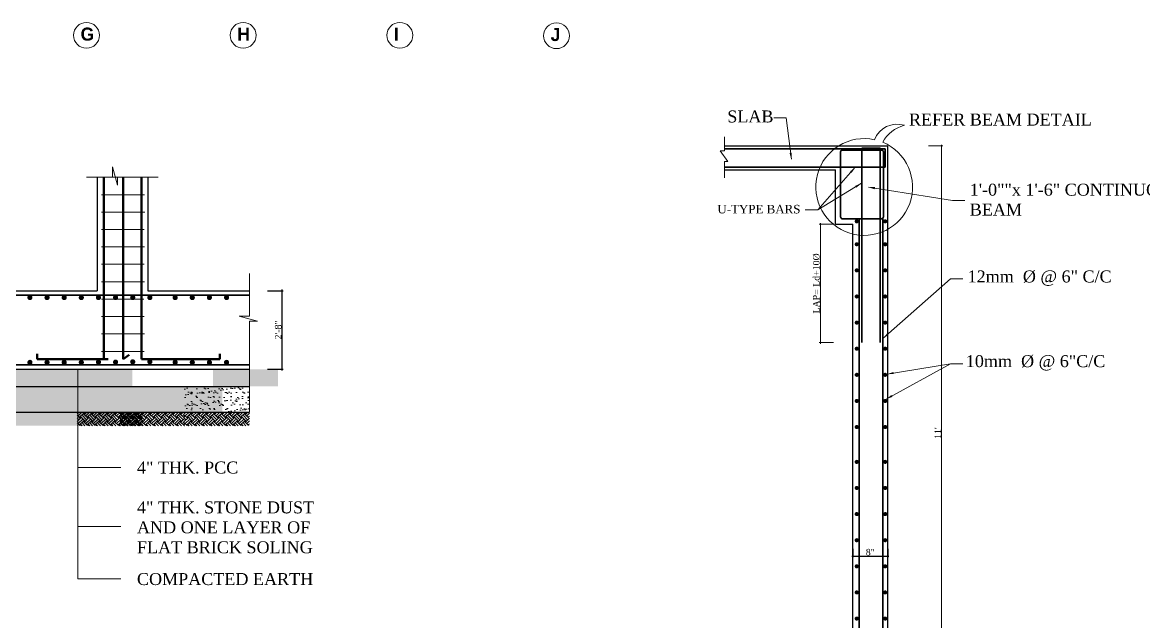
# Model space of a CAD drawing. Extents: x -2338379 to 930990, y -818978 to 106940.
# Drawn here: x 382663 to 383694, y -204673 to -204123 of the extents above; entities that cross this region are included whole.
import ezdxf

# ---------------------------------------------------------------- set-up
doc = ezdxf.new("R2010")
doc.units = 0
doc.header["$MEASUREMENT"] = 0
doc.header["$PDMODE"] = 34
doc.layers.get('0').update_dxf_attribs({"linetype": 'CONTINUOUS', "lineweight": 30})
doc.layers.get('DEFPOINTS').update_dxf_attribs({"linetype": 'CONTINUOUS'})
for name, color, linetype, lineweight in [('Dimension', 35, 'CONTINUOUS', 9), ('HATCH', 3, 'CONTINUOUS', 15), ('ope', 1, 'CONTINUOUS', 20), ('Outline', 4, 'CONTINUOUS', 9), ('rcc', 252, 'CONTINUOUS', 30), ('REIN FORCE BAR', 91, 'CONTINUOUS', 35), ('Structure', 2, 'CONTINUOUS', 50), ('TEXT', 7, 'CONTINUOUS', 30)]:
    doc.layers.add(name, color=color, linetype=linetype, lineweight=lineweight)
doc.styles.get("Standard").update_dxf_attribs({"font": 'times.ttf', "height": 6})
doc.dimstyles.new('10', dxfattribs={"dimtxt": 1, "dimasz": 1, "dimexe": 1, "dimexo": 1, "dimgap": 0.5, "dimtad": 1, "dimdec": 0, "dimlunit": 4, "dimtxsty": 'Standard', "dimblk": 'ARCHTICK', "dimcen": 0, "dimdle": 1, "dimclrd": 256, "dimclre": 256, "dimclrt": 256, "dimadec": 0, "dimazin": 0, "dimtfac": 2, "dimtdec": 0, "dimtix": 1, "dimtmove": 0, "dimatfit": 3, "dimfxl": 1, "dimlwd": -1, "dimlwe": -1, "dimarcsym": 1})

# ---------------------------------------------------------------- blocks, each defined once
blk = doc.blocks.new('_ARCHTICK')
at = {"color": 0, "linetype": 'ByBlock', "const_width": 0.15}
blk.add_lwpolyline([(-0.5, -0.5), (0.5, 0.5)], dxfattribs=at)
blk = doc.blocks.new('*D630')
at = {"layer": 'DEFPOINTS', "color": 0, "lineweight": 30, "ltscale": 100, "transparency": 16777216}
for p in [(383409.4, -204308.2), (383396.5, -204417), (383409.4, -204417)]:
    blk.add_point(p, dxfattribs=at)
at = {"layer": 'Dimension', "ltscale": 100, "transparency": 16777216}
for p, q in [((383396.5, -204307.2), (383396.5, -204418)), ((383408.4, -204308.2), (383395.5, -204308.2)), ((383408.4, -204417), (383395.5, -204417))]:
    blk.add_line(p, q, dxfattribs=at)
for p, rotation in [((383396.5, -204308.2), 90), ((383396.5, -204417), 270)]:
    blk.add_blockref('_ARCHTICK', p, dxfattribs=dict(at, rotation=rotation))
at = {"layer": 'Dimension', "ltscale": 100, "transparency": 16777216, "insert": (383392.8, -204362.6), "char_height": 6, "attachment_point": 5, "rotation": 90}
blk.add_mtext('LAP= Ld+10%%C', dxfattribs=at)
blk = doc.blocks.new('*D632')
at = {"layer": 'DEFPOINTS', "color": 0, "lineweight": 30, "ltscale": 100, "transparency": 16777216}
for p in [(383494.9, -204236.2), (383494.9, -204764.2), (383507.9, -204764.2)]:
    blk.add_point(p, dxfattribs=at)
at = {"layer": 'Dimension', "ltscale": 100, "transparency": 16777216}
for p, q in [((383507.9, -204235.2), (383507.9, -204765.2)), ((383495.9, -204236.2), (383508.9, -204236.2)), ((383495.9, -204764.2), (383508.9, -204764.2))]:
    blk.add_line(p, q, dxfattribs=at)
for p, rotation in [((383507.9, -204236.2), 90), ((383507.9, -204764.2), 270)]:
    blk.add_blockref('_ARCHTICK', p, dxfattribs=dict(at, rotation=rotation))
at = {"layer": 'Dimension', "ltscale": 100, "transparency": 16777216, "insert": (383504.4, -204500.2), "char_height": 6, "attachment_point": 5, "rotation": 90}
blk.add_mtext("11'", dxfattribs=at)

msp = doc.modelspace()

# ---------------------------------------------------------------- hatches: boundary and pattern name
at = {"layer": 'HATCH', "ltscale": 12}
h = msp.add_hatch(dxfattribs=at)
h.set_pattern_fill('AR-CONC', color=256, scale=0.15748, style=0)
h.set_pattern_definition([(50, (293830.788, -332407.738), (28.6904417, -2.5100872), [2.999994, -32.999934]), (355, (293830.788, -332407.738), (-5.55004, 30.0876), [2.399995, -26.399947]), (100.451, (293833.18, -332407.947), (23.140505, 27.577376), [2.549601, -28.045613]), (46.1842, (293830.788, -332399.738), (42.689527, -6.620826), [4.499991, -49.499901]), (96.6356, (293834.345, -332400.29), (37.386419, 38.964577), [3.824402, -42.06842]), (351.184, (293830.79, -332399.74), (37.386477, 38.964508), [3.599993, -39.599921]), (21, (293834.788, -332401.738), (23.8763113, -16.104774), [2.999994, -32.999934]), (326, (293834.788, -332401.738), (9.7325834, 29.005921), [2.399995, -26.399947]), (71.4514, (293836.778, -332403.08), (33.608829, 12.9012116), [2.549601, -28.045613]), (37.5, (293830.788, -332407.738), (0.48639324, 13.3157275), [0, -26.0799478, 0, -26.7999464, 0, -26.499947]), (7.5, (293830.788, -332407.738), (10.5227605, 15.7764369), [0, -15.2799694, 0, -25.479949, 0, -10.0999798]), (327.5, (293821.868, -332407.738), (21.3528069, -0.9021626), [0, -9.99998, 0, -31.1999376, 0, -41.3999172]), (317.5, (293817.868, -332407.738), (23.3273835, 4.0041638), [0, -12.999974, 0, -20.7199586, 0, -29.3999412])])
h.paths.add_polyline_path([(382704.3, -204441.48), (382704.3, -204457.23), (382764.14, -204457.23), (382764.14, -204441.48)])
h.paths.add_polyline_path([(381631.93, -204441.48), (381631.93, -204457.23), (381638.16, -204457.23), (381638.16, -204441.48)])
h.paths.add_polyline_path([(381853.08, -204441.48), (381853.08, -204457.23), (382583.04, -204457.23), (382583.04, -204441.48)])
h = msp.add_hatch(dxfattribs=at)
h.set_pattern_fill('AR-CONC', color=256, scale=0.15748, style=0)
h.set_pattern_definition([(50, (293964.678, -332407.738), (28.6904417, -2.5100872), [2.999994, -32.999934]), (355, (293964.678, -332407.738), (-5.55004, 30.0876), [2.399995, -26.399947]), (100.451, (293967.07, -332407.947), (23.140505, 27.577376), [2.549601, -28.045613]), (46.1842, (293964.678, -332399.738), (42.689527, -6.620826), [4.499991, -49.499901]), (96.6356, (293968.235, -332400.29), (37.386419, 38.964577), [3.824402, -42.06842]), (351.184, (293964.68, -332399.74), (37.386477, 38.964508), [3.599993, -39.599921]), (21, (293968.678, -332401.738), (23.8763113, -16.104774), [2.999994, -32.999934]), (326, (293968.678, -332401.738), (9.7325834, 29.005921), [2.399995, -26.399947]), (71.4514, (293970.668, -332403.08), (33.608829, 12.9012116), [2.549601, -28.045613]), (37.5, (293964.678, -332407.738), (0.48639324, 13.3157275), [0, -26.0799478, 0, -26.7999464, 0, -26.499947]), (7.5, (293964.678, -332407.738), (10.5227605, 15.7764369), [0, -15.2799694, 0, -25.479949, 0, -10.0999798]), (327.5, (293955.758, -332407.738), (21.3528069, -0.9021626), [0, -9.99998, 0, -31.1999376, 0, -41.3999172]), (317.5, (293951.758, -332407.738), (23.3273835, 4.0041638), [0, -12.999974, 0, -20.7199586, 0, -29.3999412])])
h.paths.add_polyline_path([(382716.93, -204457.23), (382716.93, -204441.48), (381893.31, -204441.48), (381893.31, -204457.23)])
h.paths.add_polyline_path([(382838.19, -204441.48), (382838.19, -204457.23), (382898.03, -204457.23), (382898.03, -204441.48)])
h.paths.add_polyline_path([(381765.82, -204441.48), (381765.82, -204457.23), (381772.05, -204457.23), (381772.05, -204441.48)])
h = msp.add_hatch(dxfattribs=at)
h.set_pattern_fill('AR-SAND', color=256, scale=0.15748, style=0)
h.set_pattern_definition([(37.5, (293994.295, -332407.738), (-0.25197293, 7.70727966), [0, -6.07998784, 0, -6.7999864, 0, -6.499987]), (7.5, (293994.295, -332407.738), (7.07909266, 11.2885617), [0, -3.27999344, 0, -5.47998904, 0, -2.0999958]), (327.5, (293989.375, -332407.738), (12.45654785, 0.02263278), [0, -1.999996, 0, -7.1999856, 0, -9.3999812]), (317.5, (293989.375, -332407.738), (12.024487, 3.510691), [0, -0.999998, 0, -4.71999056, 0, -5.3999892])])
h.paths.add_polyline_path([(382746.54, -204480.76), (382746.54, -204457.23), (381922.92, -204457.23), (381922.92, -204480.76)])
h = msp.add_hatch(dxfattribs=at)
h.set_pattern_fill('AR-SAND', color=256, scale=0.15748, style=0)
h.set_pattern_definition([(37.5, (294094.5574, -332407.738), (-0.25197293, 7.70727966), [0, -6.07998784, 0, -6.7999864, 0, -6.499987]), (7.5, (294094.557, -332407.738), (7.07909266, 11.2885617), [0, -3.27999344, 0, -5.47998904, 0, -2.0999958]), (327.5, (294089.6375, -332407.738), (12.45654785, 0.02263278), [0, -1.999996, 0, -7.1999856, 0, -9.3999812]), (317.5, (294089.637, -332407.738), (12.024487, 3.510691), [0, -0.999998, 0, -4.71999056, 0, -5.3999892])])
h.paths.add_polyline_path([(382846.81, -204480.76), (382846.81, -204457.23), (382023.19, -204457.23), (382023.19, -204480.76)])
h = msp.add_hatch(dxfattribs=at)
h.set_pattern_fill('AR-SAND', color=256, scale=0.15748, style=0)
h.set_pattern_definition([(37.5, (293938.366, -332407.738), (-0.25197293, 7.70727966), [0, -6.07998784, 0, -6.7999864, 0, -6.499987]), (7.5, (293938.366, -332407.738), (7.07909266, 11.2885617), [0, -3.27999344, 0, -5.47998904, 0, -2.0999958]), (327.5, (293933.446, -332407.738), (12.45654785, 0.02263278), [0, -1.999996, 0, -7.1999856, 0, -9.3999812]), (317.5, (293933.446, -332407.738), (12.024487, 3.510691), [0, -0.999998, 0, -4.71999056, 0, -5.3999892])])
h.paths.add_polyline_path([(382811.87, -204457.23), (382811.87, -204480.85), (382871.72, -204480.85), (382871.72, -204457.23)])
h = msp.add_hatch(dxfattribs=at)
h.set_pattern_fill('EARTH', color=256, scale=0.7874, angle=45, style=0)
h.set_pattern_definition([(45, (293994.295, -332407.738), (6e-16, 7.07105367), [4.99999, -4.99999]), (45, (293992.969, -332406.412), (6e-16, 7.07105367), [4.99999, -4.99999]), (45, (293991.6434, -332405.0864), (6e-16, 7.07105367), [4.99999, -4.99999]), (135, (293991.6434, -332404.2025), (-7.07105367, 6e-16), [4.99999, -4.99999]), (135, (293992.969, -332402.8767), (-7.07105367, 6e-16), [4.99999, -4.99999]), (135, (293994.295, -332401.551), (-7.07105367, 6e-16), [4.99999, -4.99999])])
h.paths.add_polyline_path([(382746.54, -204493.36), (382746.54, -204480.76), (381922.92, -204480.76), (381922.92, -204493.36)])
h = msp.add_hatch(dxfattribs=at)
h.set_pattern_fill('EARTH', color=256, scale=0.7874, angle=45, style=0)
h.set_pattern_definition([(45, (293839.9003, -332407.738), (6e-16, 7.07105367), [4.99999, -4.99999]), (45, (293838.5745, -332406.412), (6e-16, 7.07105367), [4.99999, -4.99999]), (45, (293837.2487, -332405.0864), (6e-16, 7.07105367), [4.99999, -4.99999]), (135, (293837.2487, -332404.2025), (-7.07105367, 6e-16), [4.99999, -4.99999]), (135, (293838.5745, -332402.8767), (-7.07105367, 6e-16), [4.99999, -4.99999]), (135, (293839.9003, -332401.551), (-7.07105367, 6e-16), [4.99999, -4.99999])])
h.paths.add_polyline_path([(382713.41, -204480.85), (382713.41, -204493.45), (382773.25, -204493.45), (382773.25, -204480.85)])
h = msp.add_hatch(dxfattribs=at)
h.set_pattern_fill('EARTH', color=256, scale=0.7874, angle=45, style=0)
h.set_pattern_definition([(45, (293879.1123, -332407.738), (6e-16, 7.07105367), [4.99999, -4.99999]), (45, (293877.7865, -332406.412), (6e-16, 7.07105367), [4.99999, -4.99999]), (45, (293876.4607, -332405.0864), (6e-16, 7.07105367), [4.99999, -4.99999]), (135, (293876.4607, -332404.2025), (-7.07105367, 6e-16), [4.99999, -4.99999]), (135, (293877.7865, -332402.8767), (-7.07105367, 6e-16), [4.99999, -4.99999]), (135, (293879.1123, -332401.551), (-7.07105367, 6e-16), [4.99999, -4.99999])])
h.paths.add_polyline_path([(382752.62, -204480.85), (382752.62, -204493.45), (382812.46, -204493.45), (382812.46, -204480.85)])
h = msp.add_hatch(dxfattribs=at)
h.set_pattern_fill('EARTH', color=256, scale=0.7874, angle=45, style=0)
h.set_pattern_definition([(45, (293938.366, -332407.738), (6e-16, 7.07105367), [4.99999, -4.99999]), (45, (293937.04, -332406.412), (6e-16, 7.07105367), [4.99999, -4.99999]), (45, (293935.7143, -332405.0864), (6e-16, 7.07105367), [4.99999, -4.99999]), (135, (293935.7143, -332404.2025), (-7.07105367, 6e-16), [4.99999, -4.99999]), (135, (293937.04, -332402.8767), (-7.07105367, 6e-16), [4.99999, -4.99999]), (135, (293938.366, -332401.551), (-7.07105367, 6e-16), [4.99999, -4.99999])])
h.paths.add_polyline_path([(382811.87, -204480.85), (382811.87, -204493.45), (382871.72, -204493.45), (382871.72, -204480.85)])

# ---------------------------------------------------------------- linework, layer by layer
at = {"layer": 'Dimension', "ltscale": 12}
for p, q in [((382714.06, -204634.17), (382714.06, -204441.48)), ((382753.57, -204531.71), (382714.06, -204531.71)), ((382753.57, -204585.86), (382714.06, -204585.86)), ((382753.57, -204634.17), (382714.06, -204634.17))]:
    msp.add_line(p, q, dxfattribs=at)
at = {"layer": 'Dimension', "ltscale": 25}
for points in [[(383308.48, -204265.46), (383308.48, -204250.65), (383311.55, -204250.65), (383304.26, -204240.84), (383308.48, -204240.84), (383308.48, -204227.81)], [(382787.76, -204264.9), (382750.58, -204264.9), (382750.58, -204272.44), (382746.04, -204255.41), (382746.04, -204264.9), (382721.93, -204264.9)], [(382871.72, -204480.85), (382871.72, -204397.37), (382879.25, -204397.37), (382862.22, -204392.82), (382871.72, -204392.82), (382871.72, -204353.34)]]:
    msp.add_lwpolyline(points, dxfattribs=at)
at = {"layer": 'Dimension'}
for centre, radius, start, end in [((383467, -204238.62), 22.35, 72.52794, 158.72641), ((383480.79, -204246.95), 30.49, 103.43266, 152.50051), ((383436.75, -204273.97), 44.47, 77.76345, 67.52507)]:
    msp.add_arc(centre, radius, start, end, dxfattribs=at)
at = {"layer": 'ope'}
for p, q in [((382735.94, -204265.03), (382783.09, -204265.03)), ((382735.94, -204281.03), (382775.36, -204281.03)), ((382735.94, -204281.03), (382774.89, -204281.03)), ((382735.94, -204297.03), (382775.47, -204297.03)), ((382735.94, -204297.03), (382775.22, -204297.03)), ((382735.94, -204313.03), (382774.89, -204313.03)), ((382735.94, -204329.03), (382775.22, -204329.03)), ((382735.94, -204345.03), (382774.89, -204345.03)), ((382735.94, -204361.03), (382775.22, -204361.03)), ((382735.94, -204377.03), (382774.73, -204377.03)), ((382735.94, -204393.03), (382774.89, -204393.03)), ((382735.94, -204409.03), (382775.22, -204409.03)), ((382735.94, -204425.03), (382774.89, -204425.03))]:
    msp.add_line(p, q, dxfattribs=at)
at = {"layer": 'Outline'}
for centre in [(382721.97, -204134.59), (382865.97, -204134.59), (383009.97, -204134.59), (383153.97, -204134.96)]:
    msp.add_circle(centre, 11.86, dxfattribs=at)
at = {"layer": 'rcc', "ltscale": 25}
for p, q in [((383308.48, -204236.19), (383458.32, -204236.19)), ((383458.32, -204885.11), (383458.32, -204236.19)), ((383308.48, -204258.19), (383410.32, -204258.19)), ((383410.32, -204308.19), (383410.32, -204258.19)), ((383410.32, -204308.19), (383426.32, -204308.19)), ((383426.32, -204764.19), (383426.32, -204308.19)), ((382010.18, -204457.23), (382811.87, -204457.23)), ((382811.87, -204457.23), (382871.72, -204457.23)), ((382010.18, -204480.76), (382811.87, -204480.85)), ((382811.87, -204480.85), (382871.72, -204480.85))]:
    msp.add_line(p, q, dxfattribs=at)
at = {"layer": 'rcc', "ltscale": 12}
for p, q in [((382731.94, -204264.9), (382731.94, -204369.3)), ((382778.41, -204264.9), (382778.41, -204369.3)), ((381992.86, -204369.3), (382731.94, -204369.3)), ((382778.41, -204369.3), (382871.72, -204369.3)), ((381930.25, -204441.48), (382794.55, -204441.48)), ((381930.25, -204441.48), (382794.55, -204441.48)), ((381930.25, -204441.48), (382794.55, -204441.48)), ((382794.55, -204441.48), (382869.01, -204441.48)), ((382794.55, -204441.48), (382871.72, -204441.48)), ((382794.55, -204441.48), (382871.72, -204441.48))]:
    msp.add_line(p, q, dxfattribs=at)
at = {"layer": 'REIN FORCE BAR'}
for p, q in [((383432.04, -204877.11), (383432.04, -204303.12)), ((383453.94, -204877.11), (383453.94, -204302.64)), ((381853.08, -204373.24), (382871.72, -204373.24)), ((381853.08, -204437.54), (382871.72, -204437.54))]:
    msp.add_line(p, q, dxfattribs=at)
for points in [[(383308.48, -204255.73), (383456.01, -204255.73), (383456.01, -204238.99), (383308.48, -204238.99)], [(383451.44, -204416.96), (383451.44, -204238.42), (383434.7, -204238.42), (383434.7, -204416.96)]]:
    msp.add_lwpolyline(points, dxfattribs=at)
msp.add_lwpolyline([(383452.81, -204303.12), (383416.59, -204303.12, -0.4142136), (383415.02, -204301.54), (383415.02, -204241.7, -0.4142136), (383416.59, -204240.13), (383452.81, -204240.13, -0.4142136), (383454.39, -204241.7), (383454.39, -204301.54, -0.4142136)], format="xyb", close=True, dxfattribs=at)
for points, const_width in [([(383428.96, -204305.54, 1), (383430.85, -204305.54, 1)], 1.89), ([(383457.02, -204305.54, -1), (383455.13, -204305.54, -1)], 1.89), ([(383428.96, -204326.6, 1), (383430.85, -204326.6, 1)], 1.89), ([(383457.02, -204326.6, -1), (383455.13, -204326.6, -1)], 1.89), ([(383428.96, -204350.6, 1), (383430.85, -204350.6, 1)], 1.89), ([(383457.02, -204350.6, -1), (383455.13, -204350.6, -1)], 1.89), ([(382668.82, -204375.61, 1), (382671.18, -204375.61, 1)], 2.36), ([(382668.82, -204375.61, 1), (382671.18, -204375.61, 1)], 2.36), ([(382684.57, -204375.61, 1), (382686.93, -204375.61, 1)], 2.36), ([(382684.57, -204375.61, 1), (382686.93, -204375.61, 1)], 2.36), ([(382700.32, -204375.61, 1), (382702.68, -204375.61, 1)], 2.36), ([(382700.32, -204375.61, 1), (382702.68, -204375.61, 1)], 2.36), ([(382716.07, -204375.61, 1), (382718.43, -204375.61, 1)], 2.36), ([(382716.07, -204375.61, 1), (382718.43, -204375.61, 1)], 2.36), ([(382716.07, -204375.61, 1), (382718.43, -204375.61, 1)], 2.36), ([(382731.81, -204375.61, 1), (382734.18, -204375.61, 1)], 2.36), ([(382731.81, -204375.61, 1), (382734.18, -204375.61, 1)], 2.36), ([(382731.81, -204375.61, 1), (382734.18, -204375.61, 1)], 2.36), ([(382747.56, -204375.61, 1), (382749.92, -204375.61, 1)], 2.36), ([(382747.56, -204375.61, 1), (382749.92, -204375.61, 1)], 2.36), ([(382747.56, -204375.61, 1), (382749.92, -204375.61, 1)], 2.36), ([(382763.31, -204375.61, 1), (382765.67, -204375.61, 1)], 2.36), ([(382763.31, -204375.61, 1), (382765.67, -204375.61, 1)], 2.36), ([(382763.31, -204375.61, 1), (382765.67, -204375.61, 1)], 2.36), ([(382779.06, -204375.61, 1), (382781.42, -204375.61, 1)], 2.36), ([(382779.06, -204375.61, 1), (382781.42, -204375.61, 1)], 2.36), ([(382779.06, -204375.61, 1), (382781.42, -204375.61, 1)], 2.36), ([(382802.3, -204375.61, 1), (382804.66, -204375.61, 1)], 2.36), ([(382818.05, -204375.61, 1), (382820.41, -204375.61, 1)], 2.36), ([(382833.8, -204375.61, 1), (382836.16, -204375.61, 1)], 2.36), ([(382849.55, -204375.61, 1), (382851.91, -204375.61, 1)], 2.36), ([(383428.96, -204374.6, 1), (383430.85, -204374.6, 1)], 1.89), ([(383457.02, -204374.6, -1), (383455.13, -204374.6, -1)], 1.89), ([(383428.96, -204398.6, 1), (383430.85, -204398.6, 1)], 1.89), ([(383457.02, -204398.6, -1), (383455.13, -204398.6, -1)], 1.89), ([(383428.96, -204422.6, 1), (383430.85, -204422.6, 1)], 1.89), ([(383457.02, -204422.6, -1), (383455.13, -204422.6, -1)], 1.89), ([(382668.82, -204435.17, -1), (382671.18, -204435.17, -1)], 2.36), ([(382668.82, -204435.17, -1), (382671.18, -204435.17, -1)], 2.36), ([(382684.57, -204435.17, -1), (382686.93, -204435.17, -1)], 2.36), ([(382684.57, -204435.17, -1), (382686.93, -204435.17, -1)], 2.36), ([(382700.32, -204435.17, -1), (382702.68, -204435.17, -1)], 2.36), ([(382700.32, -204435.17, -1), (382702.68, -204435.17, -1)], 2.36), ([(382716.07, -204435.17, -1), (382718.43, -204435.17, -1)], 2.36), ([(382716.07, -204435.17, -1), (382718.43, -204435.17, -1)], 2.36), ([(382716.07, -204435.17, 1), (382718.43, -204435.17, 1)], 2.36), ([(382731.81, -204434.91, -1), (382734.18, -204434.91, -1)], 2.36), ([(382731.81, -204434.91, -1), (382734.18, -204434.91, -1)], 2.36), ([(382747.56, -204434.91, -1), (382749.92, -204434.91, -1)], 2.36), ([(382747.56, -204434.91, -1), (382749.92, -204434.91, -1)], 2.36), ([(382747.56, -204434.91, 1), (382749.92, -204434.91, 1)], 2.36), ([(382763.31, -204434.65, -1), (382765.67, -204434.65, -1)], 2.36), ([(382763.31, -204434.65, -1), (382765.67, -204434.65, -1)], 2.36), ([(382779.06, -204434.65, -1), (382781.42, -204434.65, -1)], 2.36), ([(382779.06, -204434.65, -1), (382781.42, -204434.65, -1)], 2.36), ([(382779.06, -204434.65, 1), (382781.42, -204434.65, 1)], 2.36), ([(382802.3, -204435.17, 1), (382804.66, -204435.17, 1)], 2.36), ([(382818.05, -204435.17, 1), (382820.41, -204435.17, 1)], 2.36), ([(382833.8, -204435.17, 1), (382836.16, -204435.17, 1)], 2.36), ([(382849.55, -204435.17, 1), (382851.91, -204435.17, 1)], 2.36), ([(383428.96, -204446.6, 1), (383430.85, -204446.6, 1)], 1.89), ([(383457.02, -204446.6, -1), (383455.13, -204446.6, -1)], 1.89), ([(383428.96, -204470.6, 1), (383430.85, -204470.6, 1)], 1.89), ([(383457.02, -204470.6, -1), (383455.13, -204470.6, -1)], 1.89), ([(383428.96, -204494.6, 1), (383430.85, -204494.6, 1)], 1.89), ([(383457.02, -204494.6, -1), (383455.13, -204494.6, -1)], 1.89), ([(383428.96, -204526.6, 1), (383430.85, -204526.6, 1)], 1.89), ([(383457.02, -204526.6, -1), (383455.13, -204526.6, -1)], 1.89), ([(383428.96, -204550.6, 1), (383430.85, -204550.6, 1)], 1.89), ([(383457.02, -204550.6, -1), (383455.13, -204550.6, -1)], 1.89), ([(383428.96, -204574.6, 1), (383430.85, -204574.6, 1)], 1.89), ([(383457.02, -204574.6, -1), (383455.13, -204574.6, -1)], 1.89), ([(383428.96, -204598.6, 1), (383430.85, -204598.6, 1)], 1.89), ([(383457.02, -204598.6, -1), (383455.13, -204598.6, -1)], 1.89), ([(383428.96, -204622.6, 1), (383430.85, -204622.6, 1)], 1.89), ([(383457.02, -204622.6, -1), (383455.13, -204622.6, -1)], 1.89), ([(383428.96, -204646.6, 1), (383430.85, -204646.6, 1)], 1.89), ([(383457.02, -204646.6, -1), (383455.13, -204646.6, -1)], 1.89), ([(383428.96, -204670.6, 1), (383430.85, -204670.6, 1)], 1.89), ([(383457.02, -204670.6, -1), (383455.13, -204670.6, -1)], 1.89)]:
    msp.add_lwpolyline(points, format="xyb", close=True, dxfattribs=dict(at, const_width=const_width))
at = {"layer": 'Structure'}
for p, q in [((382737.94, -204369.3), (382737.94, -204265.03)), ((382755.63, -204265.03), (382755.63, -204432.28)), ((382772.62, -204368.61), (382772.62, -204265.03)), ((382737.94, -204367.18), (382737.94, -204432.28)), ((382772.62, -204366.49), (382772.62, -204432.28)), ((382676.65, -204432.33), (382676.65, -204427.43)), ((382755.63, -204432.28), (382761.15, -204428.15)), ((382844.42, -204432.28), (382844.42, -204427.38)), ((382741.94, -204432.33), (382676.65, -204432.33)), ((382772.62, -204432.28), (382815.18, -204432.28)), ((382772.62, -204432.28), (382844.42, -204432.28))]:
    msp.add_line(p, q, dxfattribs=at)

# ---------------------------------------------------------------- texts
at = {"layer": 'TEXT'}
for s, insert, char_height, width, attachment_point in [('{\\fCentury Gothic|b1|i0|c0|p34;G}', (382716.57, -204127.44), 12, 451.5, 1), ('{\\fCentury Gothic|b1|i0|c0|p34;H}', (382860.57, -204127.44), 12, 451.5, 1), ('{\\fCentury Gothic|b1|i0|c0|p34;I}', (383004.57, -204127.44), 12, 451.5, 1), ('{\\fCentury Gothic|b1|i0|c0|p34;J}', (383148.57, -204127.81), 12, 451.5, 1), ('SLAB', (383310.91, -204209.25), 11, 197.5856, 4), ('REFER BEAM DETAIL', (383477.94, -204212.05), 11, 197.5856, 4), ('1\'-0""x 1\'-6" CONTINUOUS BEAM', (383533.76, -204285.64), 11, 197.5856, 4), ('U-TYPE BARS', (383378.15, -204294.38), 7.874, 124.4652, 6), ('12mm  %%C @ 6" C/C', (383531.8, -204357.79), 11, 197.5856, 4), ('10mm  %%c @ 6"C/C', (383530.14, -204435.64), 11, 197.5856, 4), ('4" THK. PCC', (382768.39, -204531.91), 11, 197.5856, 4), ('4" THK. STONE DUST AND ONE LAYER OF FLAT BRICK SOLING', (382768.39, -204586.84), 11, 197.5856, 4), ('COMPACTED EARTH', (382768.39, -204634.37), 11, 197.5856, 4)]:
    msp.add_mtext(s, dxfattribs=dict(at, insert=insert, char_height=char_height, width=width, attachment_point=attachment_point))

# ---------------------------------------------------------------- dimensions: what is measured, and where the dimension line sits
at = {"layer": 'Dimension', "ltscale": 100}
dim = msp.add_linear_dim(base=(383507.85, -204764.19), p1=(383494.94, -204236.19), p2=(383494.94, -204764.19), angle=90, dimstyle='10', override={"dimtxt": 11, "dimlfac": 0.25}, dxfattribs=at)
dim.commit()
dim.dimension.update_dxf_attribs({"geometry": '*D632', "text_midpoint": (383504.35, -204500.19)})
dim = msp.add_linear_dim(base=(383396.51, -204416.96), p1=(383409.43, -204308.19), p2=(383409.43, -204416.96), angle=90, text='LAP= Ld+10%%C', dimstyle='10', override={"dimtxt": 11, "dimlfac": 0.25}, dxfattribs=at)
dim.commit()
dim.dimension.update_dxf_attribs({"geometry": '*D630', "text_midpoint": (383392.83, -204362.58)})
msp.add_aligned_dim(p1=(382887.5, -204441.48), p2=(382887.5, -204369.3), distance=-14.21, text='2\'-8"', dimstyle='10', override={"dimtxt": 11, "dimlfac": 0.25}, dxfattribs=at).render()
msp.add_aligned_dim(p1=(383426.32, -204605.63), p2=(383458.32, -204605.63), distance=-7.49, dimstyle='10', override={"dimtxt": 11, "dimlfac": 0.25}, dxfattribs=at).render()

# ---------------------------------------------------------------- leaders
at = {"layer": 'Dimension'}
for points in [[(383369.81, -204248.5), (383365.06, -204210.41), (383353.65, -204210.41)], [(383428.54, -204255.73), (383394, -204295.11), (383382.59, -204295.11)], [(383434.19, -204270.61), (383394, -204295.11), (383382.59, -204295.11)], [(383440.56, -204274.1), (383517.91, -204286.38), (383529.32, -204286.38)], [(383453.94, -204413.25), (383515.96, -204358.53), (383527.37, -204358.53)], [(383457.03, -204468.87), (383516.1, -204436.37)], [(383457.73, -204445.97), (383516.1, -204436.37), (383527.37, -204436.37)]]:
    msp.add_leader(points, dimstyle='10', override={"dimasz": 6, "dimtad": 0}, dxfattribs=at)

doc.saveas('drawing.dxf')
